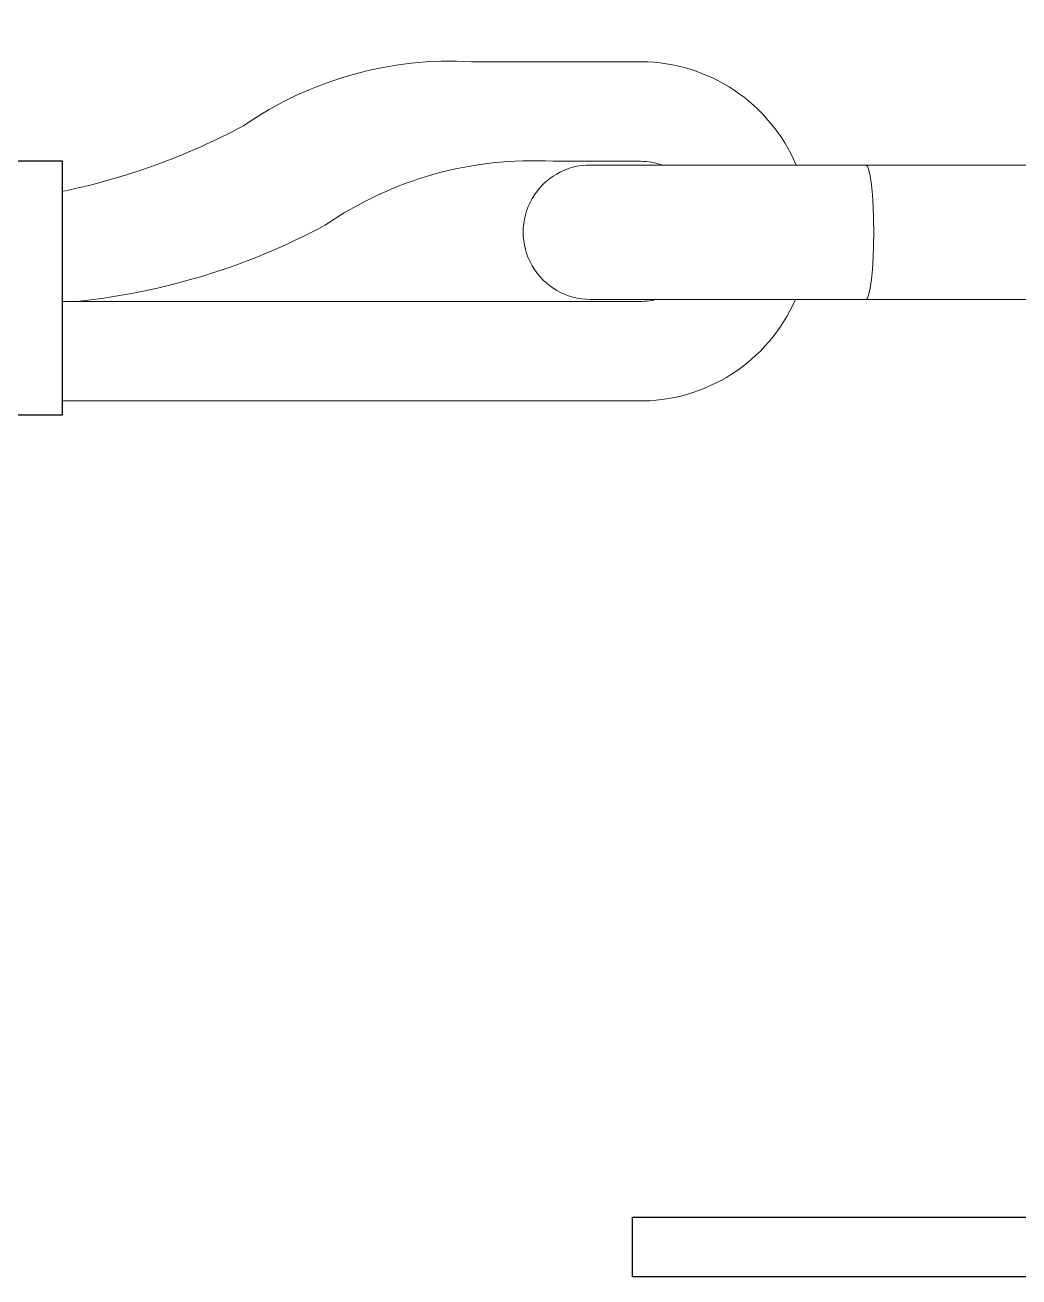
# Model space of a CAD drawing. Header units: feet. Extents: x 0 to 5170, y -254 to 1413.
# Drawn here: x 5089.003 to 5091.778, y 43.515 to 47.01 of the extents above; entities that cross this region are included whole.
import ezdxf

# ---------------------------------------------------------------- set-up
doc = ezdxf.new("R2010")
doc.units = ezdxf.units.FT
doc.header["$MEASUREMENT"] = 0
doc.layers.add('E-COMB-BOX', color=250, linetype='Continuous', lineweight=30)
for name, color, linetype in [('E-GRND', 3, 'Continuous'), ('S-STEL-ANGL', 3, 'Continuous'), ('WIRE MANAGEMENT', 4, 'Continuous')]:
    doc.layers.add(name, color=color, linetype=linetype)

msp = doc.modelspace()

# ---------------------------------------------------------------- linework, layer by layer
at = {"layer": 'E-COMB-BOX', "flags": 128}
msp.add_lwpolyline([(5094.45253, 49.38127), (5094.45253, 49.21463), (5092.89253, 49.21463, 0.4065492), (5092.63925, 48.96791), (5092.63925, 43.89463, 0.3694747), (5092.85253, 43.68127), (5094.45253, 43.68127), (5094.45253, 43.51463), (5090.69925, 43.51463), (5090.69925, 43.68127), (5092.25925, 43.68127, 0.3584563), (5092.51253, 43.89463), (5092.51253, 48.96791, 0.4219197), (5092.25925, 49.21463), (5090.69925, 49.21463), (5090.69925, 49.38127)], format="xyb", close=True, dxfattribs=at)
at = {"layer": 'E-GRND'}
msp.add_lwpolyline([(5089.1069, 45.92052), (5088.11671, 45.92052), (5088.11671, 46.63076), (5089.1069, 46.63076)], close=True, dxfattribs=at)
at = {"layer": 'S-STEL-ANGL', "linetype": 'Continuous', "lineweight": 18}
msp.add_lwpolyline([(5092.0815, 46.61877), (5090.58151, 46.61877, 1.0000313), (5090.58151, 46.24377), (5092.0815, 46.24377)], format="xyb", dxfattribs=at)
at = {"layer": 'S-STEL-ANGL', "linetype": 'Continuous', "lineweight": 18, "flags": 128}
msp.add_lwpolyline([(5091.35078, 46.24377), (5091.35513, 46.24737), (5091.3593, 46.25804), (5091.36317, 46.27537), (5091.36655, 46.29869), (5091.36932, 46.3271), (5091.37137, 46.35952), (5091.37265, 46.39469), (5091.37308, 46.43127), (5091.37265, 46.46785), (5091.37137, 46.50302), (5091.36932, 46.53544), (5091.36655, 46.56385), (5091.36317, 46.58717), (5091.3593, 46.6045), (5091.35513, 46.61517), (5091.35078, 46.61877)], dxfattribs=at)
at = {"layer": 'WIRE MANAGEMENT', "color": 4, "linetype": 'Continuous', "lineweight": 18, "elevation": 0.11854, "flags": 128}
for points in [[(5091.15641, 46.61877, 0.2989744), (5090.7238, 46.90702), (5090.24985, 46.90702, 0.1665775), (5089.61326, 46.72846, -0.0720317), (5089.1069, 46.54486)], [(5090.78358, 46.61877, 0.0803684), (5090.72196, 46.62916), (5090.47768, 46.62916, 0.1665775), (5089.84109, 46.4506, -0.0973249), (5089.1483, 46.2381)], [(5089.1069, 46.2381), (5090.71168, 46.2381, 0.0730454), (5090.76825, 46.24377)], [(5089.1069, 45.96003), (5090.71168, 45.96003, 0.3031773), (5091.1545, 46.24377)]]:
    msp.add_lwpolyline(points, format="xyb", dxfattribs=at)

doc.saveas('drawing.dxf')
